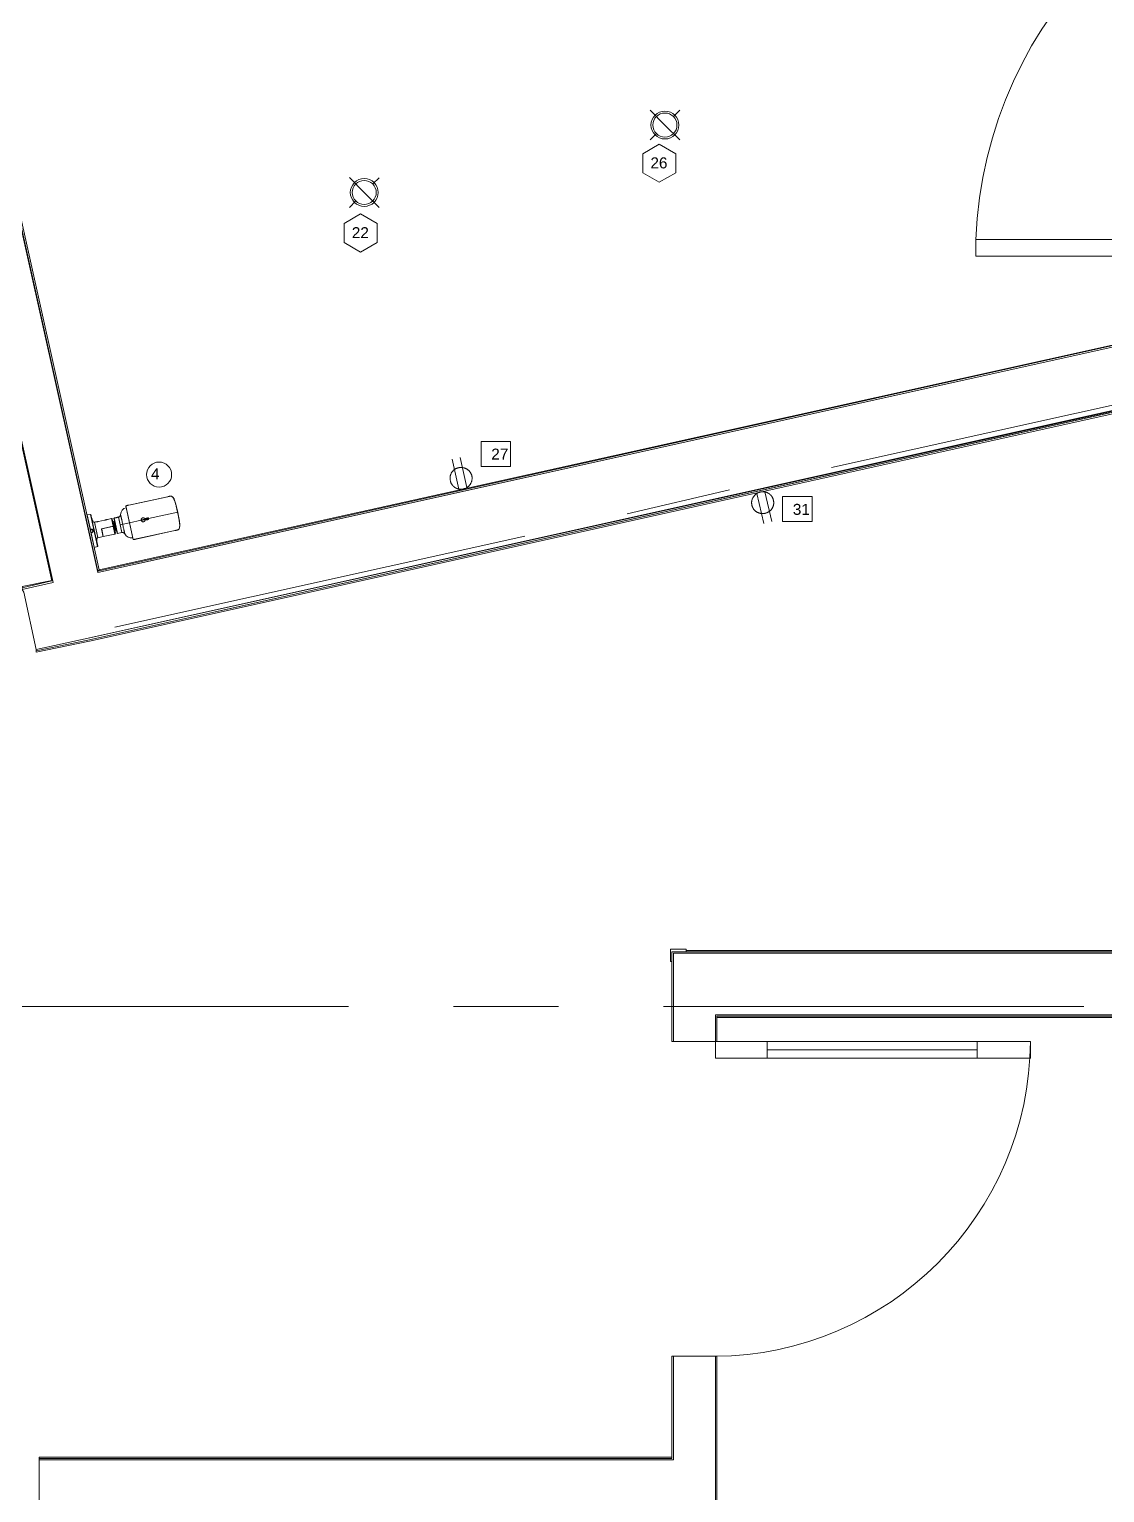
# Model space of a CAD drawing. Header units: inches. Extents: x 0.9 to 36.3, y 0.7 to 23.3.
# Drawn here: x 17.806 to 19.086, y 8.654 to 10.397 of the extents above; entities that cross this region are included whole.
import ezdxf

# ---------------------------------------------------------------- set-up
doc = ezdxf.new("R2010")
doc.units = ezdxf.units.IN
for name, color, linetype, lineweight in [('CCTV', 253, 'Continuous', 0), ('Numbering CCTV', 253, 'Continuous', 0), ('Numbering receptecles', 170, 'Continuous', 0), ('Receptacles', 170, 'Continuous', 0)]:
    doc.layers.add(name, color=color, linetype=linetype, lineweight=lineweight)
for name, color, linetype, lineweight, true_color in [('Doors', 7, 'Continuous', 5, 0xf2db9c), ('Lights', 7, 'Continuous', 5, 0xff0a0a), ('Numbering Lights', 1, 'Continuous', 0, 0xff0000), ('PDF_Geometry', 7, 'Continuous', 9, 0x777777)]:
    doc.layers.add(name, color=color, linetype=linetype, lineweight=lineweight, true_color=true_color)
doc.styles.get("Standard").update_dxf_attribs({"font": 'arial.ttf'})

msp = doc.modelspace()

# ---------------------------------------------------------------- linework, layer by layer
at = {"layer": 'CCTV', "linetype": 'ByBlock'}
for p, q in [((17.921, 9.8289), (17.9744, 9.8405)), ((17.9244, 9.8299), (17.9245, 9.8299)), ((17.9706, 9.8399), (17.9245, 9.8299)), ((17.9245, 9.8299), (17.9245, 9.8299)), ((17.9245, 9.8299), (17.9245, 9.8299)), ((17.9706, 9.8399), (17.9706, 9.8399)), ((17.9706, 9.8399), (17.9706, 9.8399)), ((17.9721, 9.8402), (17.9721, 9.8403)), ((17.974, 9.8405), (17.974, 9.8405)), ((17.974, 9.8405), (17.9744, 9.8405)), ((17.974, 9.8405), (17.9744, 9.8405)), ((17.9744, 9.8405), (17.9744, 9.8405)), ((17.8831, 9.7797), (17.8748, 9.818)), ((17.8789, 9.8189), (17.8749, 9.8182)), ((17.8749, 9.8182), (17.8787, 9.8009)), ((17.8872, 9.7806), (17.8789, 9.8189)), ((17.8793, 9.8186), (17.8813, 9.8093)), ((17.8805, 9.8132), (17.8804, 9.8134)), ((17.8806, 9.8128), (17.8805, 9.8132)), ((17.8807, 9.8122), (17.8806, 9.8128)), ((17.8808, 9.8117), (17.8807, 9.8122)), ((17.8808, 9.8114), (17.8808, 9.8117)), ((17.8955, 9.8121), (17.8883, 9.8105)), ((17.8955, 9.8121), (17.8955, 9.8121)), ((17.8955, 9.8121), (17.8955, 9.8121)), ((17.896, 9.8121), (17.896, 9.8121)), ((17.8966, 9.8122), (17.8966, 9.8122)), ((17.8978, 9.8125), (17.8972, 9.8123)), ((17.8972, 9.8123), (17.8972, 9.8123)), ((17.8984, 9.8126), (17.8978, 9.8125)), ((17.8988, 9.8128), (17.8984, 9.8126)), ((17.8984, 9.8126), (17.8984, 9.8126)), ((17.8989, 9.8128), (17.8988, 9.8128)), ((17.9038, 9.8139), (17.8989, 9.8129)), ((17.8989, 9.8129), (17.8989, 9.8129)), ((17.8989, 9.8129), (17.8989, 9.8128)), ((17.8989, 9.8128), (17.8989, 9.8128)), ((17.8989, 9.8128), (17.8989, 9.8128)), ((17.9058, 9.8047), (17.9038, 9.8139)), ((17.9066, 9.805), (17.9047, 9.8133)), ((17.9067, 9.8142), (17.9105, 9.7965)), ((17.907, 9.8146), (17.9081, 9.8148)), ((17.907, 9.8146), (17.911, 9.7962)), ((17.9082, 9.8149), (17.9081, 9.8148)), ((17.9081, 9.8148), (17.9081, 9.8148)), ((17.9081, 9.8148), (17.9081, 9.8148)), ((17.9081, 9.8148), (17.9081, 9.8148)), ((17.9081, 9.8148), (17.9081, 9.8148)), ((17.9092, 9.8149), (17.9092, 9.8149)), ((17.9104, 9.8152), (17.9098, 9.8151)), ((17.9098, 9.8151), (17.9098, 9.8151)), ((17.9109, 9.8154), (17.9103, 9.8152)), ((17.9113, 9.8155), (17.9109, 9.8154)), ((17.9109, 9.8154), (17.9109, 9.8154)), ((17.9114, 9.8156), (17.9113, 9.8155)), ((17.9113, 9.8155), (17.9113, 9.8155)), ((17.9114, 9.8156), (17.912, 9.8157)), ((17.9114, 9.8156), (17.9114, 9.8156)), ((17.9114, 9.8156), (17.9114, 9.8156)), ((17.9114, 9.8156), (17.9114, 9.8156)), ((17.9114, 9.8156), (17.9114, 9.8156)), ((17.916, 9.7973), (17.912, 9.8157)), ((17.9121, 9.8156), (17.9161, 9.7974)), ((17.9161, 9.7974), (17.9121, 9.8156)), ((17.9162, 9.7973), (17.9122, 9.8158)), ((17.9209, 9.8287), (17.9295, 9.7891)), ((17.921, 9.829), (17.9297, 9.789)), ((17.939, 9.8119), (17.9252, 9.8089)), ((17.9392, 9.8124), (17.9434, 9.8133)), ((17.9393, 9.8116), (17.9392, 9.8124)), ((17.9436, 9.8125), (17.9393, 9.8116)), ((17.9467, 9.8148), (17.9433, 9.814)), ((17.9474, 9.8147), (17.9434, 9.8138)), ((17.9434, 9.8133), (17.9436, 9.8125)), ((17.9478, 9.8144), (17.9436, 9.8135)), ((17.9436, 9.8134), (17.9478, 9.8143)), ((17.948, 9.8139), (17.9437, 9.813)), ((17.9438, 9.8125), (17.948, 9.8134)), ((17.948, 9.8134), (17.9438, 9.8125)), ((17.9438, 9.8121), (17.9477, 9.8129)), ((17.9438, 9.8118), (17.9472, 9.8125)), ((17.9826, 9.8214), (17.948, 9.8139)), ((17.8785, 9.8009), (17.8796, 9.8011)), ((17.8797, 9.8008), (17.8786, 9.8005)), ((17.8797, 9.8006), (17.8786, 9.8003)), ((17.8793, 9.7974), (17.8804, 9.7976)), ((17.8793, 9.7972), (17.8804, 9.7974)), ((17.8794, 9.7968), (17.8805, 9.7971)), ((17.8796, 9.7969), (17.8833, 9.7796)), ((17.8808, 9.8114), (17.8809, 9.8111)), ((17.8814, 9.7985), (17.8811, 9.8002)), ((17.8874, 9.7811), (17.8813, 9.8093)), ((17.8835, 9.8095), (17.8875, 9.7911)), ((17.8838, 9.8087), (17.8836, 9.8094)), ((17.8876, 9.7912), (17.8836, 9.8094)), ((17.8876, 9.7912), (17.8836, 9.8094)), ((17.8848, 9.8098), (17.8837, 9.8095)), ((17.8837, 9.8095), (17.8877, 9.7911)), ((17.8848, 9.8098), (17.8848, 9.8098)), ((17.8848, 9.8098), (17.8848, 9.8098)), ((17.8854, 9.8098), (17.8854, 9.8098)), ((17.8859, 9.8099), (17.8859, 9.8099)), ((17.8872, 9.8101), (17.8866, 9.81)), ((17.8866, 9.81), (17.8866, 9.81)), ((17.8877, 9.8103), (17.8872, 9.8101)), ((17.8881, 9.8105), (17.8877, 9.8103)), ((17.8877, 9.8103), (17.8877, 9.8103)), ((17.8882, 9.8105), (17.8881, 9.8105)), ((17.8883, 9.8105), (17.8882, 9.8105)), ((17.8882, 9.8105), (17.8883, 9.8105)), ((17.8882, 9.8105), (17.8882, 9.8105)), ((17.8882, 9.8105), (17.8882, 9.8105)), ((17.8917, 9.8018), (17.9058, 9.8048)), ((17.8937, 9.7924), (17.8917, 9.8018)), ((17.8918, 9.8017), (17.9065, 9.8048)), ((17.8938, 9.7926), (17.8918, 9.8017)), ((17.8919, 9.8017), (17.8936, 9.7936)), ((17.892, 9.8013), (17.8939, 9.7926)), ((17.8921, 9.8013), (17.894, 9.7925)), ((17.8923, 9.8018), (17.9065, 9.8048)), ((17.9049, 9.8044), (17.8923, 9.8017)), ((17.8923, 9.8018), (17.8923, 9.8017)), ((17.9078, 9.7955), (17.894, 9.7925)), ((17.9059, 9.8046), (17.9049, 9.8044)), ((17.9055, 9.81), (17.9064, 9.8102)), ((17.9078, 9.7955), (17.9058, 9.8047)), ((17.9086, 9.7999), (17.9064, 9.8102)), ((17.9084, 9.7964), (17.9066, 9.8048)), ((17.9077, 9.7997), (17.9086, 9.7999)), ((17.9086, 9.7999), (17.9086, 9.7999)), ((17.911, 9.7962), (17.916, 9.7973)), ((17.9142, 9.8065), (17.9252, 9.8089)), ((17.9831, 9.8006), (17.9297, 9.789)), ((17.9333, 9.7895), (17.9793, 9.7996)), ((17.9793, 9.7996), (17.9793, 9.7996)), ((17.9793, 9.7996), (17.9793, 9.7996)), ((17.9809, 9.7999), (17.9808, 9.7999)), ((17.9827, 9.8005), (17.9831, 9.8006)), ((17.9831, 9.8006), (17.9827, 9.8004)), ((17.9827, 9.8004), (17.9827, 9.8005)), ((17.9831, 9.8006), (17.9831, 9.8006)), ((17.8872, 9.7806), (17.8833, 9.7796)), ((17.8856, 9.7896), (17.8856, 9.7896)), ((17.8858, 9.7887), (17.8858, 9.7887)), ((17.886, 9.7877), (17.886, 9.7877)), ((17.8862, 9.7869), (17.8861, 9.7874)), ((17.8863, 9.7865), (17.8862, 9.7869)), ((17.8862, 9.7868), (17.8862, 9.7868)), ((17.8863, 9.7863), (17.8863, 9.7865)), ((17.8863, 9.7861), (17.8863, 9.7863)), ((17.8863, 9.7862), (17.8863, 9.7862)), ((17.8874, 9.7919), (17.8876, 9.7912)), ((17.8937, 9.7924), (17.8877, 9.7911)), ((17.8937, 9.7937), (17.8936, 9.7936)), ((17.9333, 9.7895), (17.9332, 9.7895)), ((17.9333, 9.7895), (17.9333, 9.7895)), ((17.9333, 9.7895), (17.9333, 9.7895))]:
    msp.add_line(p, q, dxfattribs=at)
for points in [[(17.9826, 9.8214), (17.9816, 9.8261), (17.98, 9.8322), (17.9787, 9.8359), (17.9782, 9.8372), (17.977, 9.8391), (17.9755, 9.8403), (17.9744, 9.8405)], [(17.8804, 9.8134), (17.8804, 9.8136), (17.8804, 9.8136), (17.8804, 9.8136), (17.8804, 9.8136)], [(17.8972, 9.8123), (17.8966, 9.8122), (17.896, 9.8121), (17.8956, 9.8121), (17.8955, 9.8121)], [(17.9098, 9.8151), (17.9092, 9.8149), (17.9086, 9.8149), (17.9082, 9.8149)], [(17.9831, 9.8006), (17.984, 9.8012), (17.9848, 9.8029), (17.9851, 9.8052), (17.9851, 9.8067), (17.9847, 9.8106), (17.9836, 9.8167), (17.9826, 9.8214)], [(17.8814, 9.8093), (17.8814, 9.8093), (17.8813, 9.8093), (17.8813, 9.8094), (17.8813, 9.8095), (17.8813, 9.8096), (17.8813, 9.8097), (17.8812, 9.8098), (17.8812, 9.81), (17.8811, 9.8102), (17.8811, 9.8105), (17.881, 9.8108), (17.8809, 9.8111)], [(17.8866, 9.81), (17.8859, 9.8099), (17.8854, 9.8098), (17.885, 9.8098), (17.8848, 9.8098)], [(17.8861, 9.7874), (17.886, 9.7879), (17.8859, 9.7881), (17.8859, 9.7884), (17.8858, 9.7887), (17.8857, 9.789), (17.8857, 9.7893), (17.8856, 9.7896), (17.8856, 9.7898), (17.8855, 9.7899), (17.8855, 9.7901), (17.8855, 9.7902), (17.8855, 9.7903), (17.8855, 9.7903), (17.8855, 9.7904)]]:
    msp.add_lwpolyline(points, dxfattribs=at)
msp.add_circle((17.9414, 9.8124), 0.00222, dxfattribs=at)
for centre, radius, start, end in [((17.9266, 9.8124), 0.0175, 105.8123, 106.0479), ((17.9383, 9.7665), 0.0649, 102.3138, 103.1687), ((17.9842, 9.7773), 0.0641, 100.9146, 102.2836), ((17.974, 9.8392), 0.00132, 90.395, 91.3946), ((17.9744, 9.8378), 0.00273, 89.5896, 90.3513), ((17.9744, 9.8379), 0.00264, 85.1475, 89.6069), ((17.875, 9.818), 0.000189, 99.2759, 192.2759), ((17.8789, 9.8185), 0.000377, 12.5371, 99.2669), ((17.8802, 9.8136), 0.000187, 9.4403, 12.6369), ((17.904, 9.8132), 0.000754, 12.271, 102.2762), ((17.907, 9.8142), 0.000377, 102.2759, 192.2759), ((17.9077, 9.8247), 0.0099, 271.8298, 272.5722), ((17.9078, 9.8243), 0.00947, 272.5163, 278.4681), ((17.9078, 9.824), 0.00915, 278.5592, 282.2695), ((17.9074, 9.8252), 0.0104, 292.0124, 292.7054), ((17.912, 9.8156), 0.000113, 12.2759, 102.2759), ((17.9123, 9.8156), 0.000113, 104.4388, 192.2643), ((17.9231, 9.8184), 0.00856, 102.2759, 178.0597), ((17.9211, 9.8287), 0.000188, 102.2367, 192.2367), ((17.9211, 9.8288), 0.000188, 142.4073, 192.2711), ((17.9391, 9.8126), 0.000151, 106.5691, 245.9828), ((17.9391, 9.8123), 0.000151, 114.5691, 253.9828), ((17.9391, 9.8129), 0.000151, 98.5691, 237.9828), ((17.9414, 9.8124), 0.00236, 179.7173, 180.8345), ((17.9391, 9.812), 0.000151, 122.5691, 261.9828), ((17.9392, 9.8132), 0.000151, 90.5691, 229.9828), ((17.9414, 9.8124), 0.00236, 163.7173, 164.8345), ((17.9414, 9.8124), 0.00236, 171.7173, 172.8345), ((17.9414, 9.8124), 0.00236, 187.7173, 188.8345), ((17.9392, 9.8117), 0.000151, 130.5691, 269.9828), ((17.9414, 9.8124), 0.00236, 195.7173, 196.8345), ((17.9394, 9.8135), 0.000151, 82.5691, 221.9828), ((17.9414, 9.8124), 0.00236, 155.7173, 156.8345), ((17.9395, 9.8138), 0.000151, 74.5691, 213.9828), ((17.9414, 9.8124), 0.00236, 147.7173, 148.8345), ((17.9397, 9.814), 0.000151, 66.5691, 205.9828), ((17.9414, 9.8124), 0.00236, 139.7173, 140.8345), ((17.94, 9.8143), 0.000151, 58.5691, 197.9828), ((17.9414, 9.8124), 0.00236, 131.7173, 132.8345), ((17.9414, 9.8124), 0.00236, 123.7173, 124.8345), ((17.9402, 9.8144), 0.000151, 50.5691, 189.9828), ((17.9414, 9.8124), 0.00236, 115.7173, 116.8345), ((17.9405, 9.8146), 0.000151, 42.5691, 181.9828), ((17.9414, 9.8124), 0.00236, 107.7173, 108.8345), ((17.9408, 9.8147), 0.000151, 34.5691, 173.9828), ((17.9411, 9.8147), 0.000151, 26.5691, 165.9828), ((17.9414, 9.8124), 0.00236, 99.7173, 100.8345), ((17.9415, 9.8147), 0.000151, 18.5691, 157.9828), ((17.9414, 9.8124), 0.00236, 91.7173, 92.8345), ((17.9414, 9.8124), 0.00236, 83.7173, 84.8345), ((17.9418, 9.8147), 0.000151, 10.5691, 149.9828), ((17.9414, 9.8124), 0.00236, 75.7173, 76.8345), ((17.9421, 9.8146), 0.000151, 2.5691, 141.9828), ((17.9414, 9.8124), 0.00236, 67.7173, 68.8345), ((17.9424, 9.8145), 0.000151, 354.5691, 133.9828), ((17.9414, 9.8124), 0.00236, 59.7173, 60.8345), ((17.9427, 9.8144), 0.000151, 346.5691, 125.9828), ((17.9414, 9.8124), 0.00236, 51.7173, 52.8345), ((17.9429, 9.8142), 0.000151, 338.5691, 117.9828), ((17.9414, 9.8124), 0.00236, 43.7173, 44.8345), ((17.9431, 9.8139), 0.000151, 330.5691, 109.9828), ((17.9414, 9.8124), 0.00236, 35.7173, 36.8345), ((17.9433, 9.8137), 0.000151, 322.5691, 101.9828), ((17.9414, 9.8124), 0.00236, 27.7173, 28.8345), ((17.9435, 9.8134), 0.000151, 314.5691, 93.9828), ((17.9435, 9.8115), 0.000151, 266.5691, 45.9828), ((17.9414, 9.8124), 0.00236, 19.7173, 20.8345), ((17.9436, 9.8131), 0.000151, 306.5691, 85.9828), ((17.9436, 9.8118), 0.000151, 274.5691, 53.9828), ((17.9414, 9.8124), 0.00236, 339.7173, 340.8345), ((17.9414, 9.8124), 0.00236, 11.7173, 12.8345), ((17.9437, 9.8128), 0.000151, 298.5691, 77.9828), ((17.9414, 9.8124), 0.00236, 3.7173, 4.8345), ((17.9437, 9.8125), 0.000151, 290.5691, 69.9828), ((17.9414, 9.8124), 0.00236, 355.7173, 356.8345), ((17.9437, 9.8121), 0.000151, 282.5691, 61.9828), ((17.9414, 9.8124), 0.00236, 347.7173, 348.8345), ((17.9469, 9.8137), 0.00113, 282.2759, 102.2759), ((17.88, 9.7991), 0.00207, 282.2759, 102.2759), ((17.88, 9.7991), 0.00188, 100.7798, 102.2645), ((17.88, 9.7991), 0.0017, 282.2759, 102.2759), ((17.88, 9.7991), 0.00188, 282.2838, 283.7664), ((17.8812, 9.8092), 0.000189, 13.735, 55.244), ((17.8835, 9.8094), 0.000113, 15.6101, 98.8604), ((17.8837, 9.8094), 0.000113, 102.2759, 192.2759), ((17.8848, 9.8082), 0.00153, 90.6681, 90.8904), ((17.8924, 9.8014), 0.000377, 102.2758, 192.2759), ((17.9061, 9.8113), 0.00113, 282.2759, 12.2744), ((17.9064, 9.805), 0.000113, 282.2762, 12.276), ((17.9065, 9.8047), 0.000113, 12.2759, 102.2763), ((17.9077, 9.7962), 0.000754, 282.2759, 12.2716), ((17.9089, 9.7988), 0.00113, 12.2776, 102.276), ((17.9109, 9.7966), 0.000377, 192.2759, 282.2759), ((17.916, 9.7974), 0.000113, 282.2759, 12.2759), ((17.9162, 9.7974), 0.000113, 192.2898, 280.1053), ((17.9272, 9.7995), 0.00856, 206.4922, 282.2759), ((17.9394, 9.8114), 0.000151, 138.5691, 277.9828), ((17.9414, 9.8124), 0.00236, 203.7173, 204.8345), ((17.9395, 9.8111), 0.000151, 146.5691, 285.9828), ((17.9414, 9.8124), 0.00236, 211.7173, 212.8345), ((17.9397, 9.8108), 0.000151, 154.5691, 293.9828), ((17.9414, 9.8124), 0.00236, 219.7173, 220.8345), ((17.94, 9.8106), 0.000151, 162.5691, 301.9828), ((17.9414, 9.8124), 0.00236, 227.7173, 228.8345), ((17.9403, 9.8105), 0.000151, 170.5691, 309.9828), ((17.9414, 9.8124), 0.00236, 235.7173, 236.8345), ((17.9414, 9.8124), 0.00236, 243.7173, 244.8345), ((17.9405, 9.8103), 0.000151, 178.5691, 317.9828), ((17.9408, 9.8102), 0.000151, 186.5691, 325.9828), ((17.9414, 9.8124), 0.00236, 251.7173, 252.8345), ((17.9412, 9.8102), 0.000151, 194.5691, 333.9828), ((17.9414, 9.8124), 0.00236, 259.7173, 260.8345), ((17.9415, 9.8102), 0.000151, 202.5691, 341.9828), ((17.9414, 9.8124), 0.00236, 267.7173, 268.8345), ((17.9414, 9.8124), 0.00236, 275.7173, 276.8345), ((17.9418, 9.8102), 0.000151, 210.5691, 349.9828), ((17.9421, 9.8103), 0.000151, 218.5691, 357.9828), ((17.9414, 9.8124), 0.00236, 283.7173, 284.8345), ((17.9424, 9.8104), 0.000151, 226.5691, 5.9828), ((17.9414, 9.8124), 0.00236, 291.7173, 292.8345), ((17.9427, 9.8105), 0.000151, 234.5691, 13.9828), ((17.9414, 9.8124), 0.00236, 299.7173, 300.8345), ((17.9414, 9.8124), 0.00236, 307.7173, 308.8345), ((17.9429, 9.8107), 0.000151, 242.5691, 21.9828), ((17.9432, 9.811), 0.000151, 250.5691, 29.9828), ((17.9414, 9.8124), 0.00236, 315.7173, 316.8345), ((17.9433, 9.8112), 0.000151, 258.5691, 37.9828), ((17.9414, 9.8124), 0.00236, 323.7173, 324.8345), ((17.9414, 9.8124), 0.00236, 331.7173, 332.8345), ((17.9664, 9.8592), 0.061, 282.2321, 283.6722), ((17.9822, 9.8017), 0.00132, 293.1688, 294.1573), ((17.982, 9.8031), 0.00269, 294.9689, 296.6715), ((17.982, 9.8031), 0.00275, 294.194, 294.972), ((17.8833, 9.7798), 0.000189, 192.2759, 285.2759), ((17.8853, 9.7904), 0.000189, 329.3079, 10.8169), ((17.8903, 9.791), 0.00486, 188.4509, 188.7109), ((18.0634, 9.8259), 0.1815, 191.8333, 192.1496), ((18.2777, 9.8719), 0.4007, 192.127, 192.253), ((18.1143, 9.8363), 0.2334, 192.2416, 192.3881), ((17.8862, 9.786), 0.000187, 11.915, 15.1089), ((17.8871, 9.781), 0.000377, 285.2849, 12.0148), ((17.8875, 9.7912), 0.000113, 285.6915, 8.9415), ((17.8877, 9.7912), 0.000113, 192.2759, 282.2759), ((17.8938, 9.7935), 0.000189, 147.276, 192.2759), ((17.8937, 9.7925), 0.000113, 282.2285, 12.2928), ((17.894, 9.7926), 0.000113, 192.2933, 282.2281), ((17.9297, 9.7892), 0.000188, 192.3152, 282.3152), ((17.9297, 9.7891), 0.000188, 192.2807, 240.3235), ((17.9298, 9.7894), 0.000445, 262.232, 263.5536), ((17.9192, 9.8543), 0.0663, 281.4099, 282.2264)]:
    msp.add_arc(centre, radius, start, end, dxfattribs=at)
for points, knots in [([(17.921, 9.829), (17.921, 9.829), (17.921, 9.829), (17.9211, 9.829), (17.9211, 9.829), (17.9212, 9.8291), (17.9215, 9.8292), (17.9216, 9.8292), (17.9217, 9.8292)], [0, 0, 0, 0, 0.025196, 0.076231, 0.157082, 0.2682, 0.578703, 1, 1, 1, 1]), ([(17.9211, 9.829), (17.9212, 9.8291), (17.9214, 9.8291), (17.9218, 9.8293), (17.9225, 9.8294), (17.9234, 9.8297), (17.9241, 9.8298), (17.9245, 9.8299)], [0, 0, 0, 0, 0.064688, 0.150909, 0.38261, 0.675091, 1, 1, 1, 1]), ([(17.9218, 9.8293), (17.9221, 9.8293), (17.9226, 9.8295), (17.9232, 9.8296), (17.9235, 9.8297)], [0, 0, 0, 0, 0.45263, 1, 1, 1, 1]), ([(17.9706, 9.8399), (17.9709, 9.84), (17.9716, 9.8402), (17.9726, 9.8404), (17.9733, 9.8405), (17.9738, 9.8405), (17.9739, 9.8405), (17.974, 9.8405)], [0, 0, 0, 0, 0.329676, 0.624769, 0.854843, 0.938729, 1, 1, 1, 1]), ([(17.9721, 9.8403), (17.9722, 9.8403), (17.9726, 9.8403), (17.973, 9.8404), (17.9733, 9.8405)], [0, 0, 0, 0, 0.279998, 1, 1, 1, 1]), ([(17.9733, 9.8405), (17.9733, 9.8405), (17.9735, 9.8405), (17.9736, 9.8405), (17.9737, 9.8405)], [0, 0, 0, 0, 0.280719, 1, 1, 1, 1]), ([(17.9737, 9.8405), (17.9737, 9.8405), (17.9738, 9.8405), (17.9739, 9.8405), (17.974, 9.8405)], [0, 0, 0, 0, 0.305351, 1, 1, 1, 1]), ([(17.9824, 9.8214), (17.9822, 9.8226), (17.9816, 9.8249), (17.981, 9.8278), (17.9804, 9.8301), (17.9799, 9.8318), (17.9794, 9.8335), (17.9789, 9.835), (17.9783, 9.8364), (17.9779, 9.8374), (17.9775, 9.8382), (17.9771, 9.8388), (17.9767, 9.8393), (17.9764, 9.8397), (17.976, 9.84), (17.9756, 9.8403), (17.9751, 9.8405), (17.9748, 9.8405), (17.9746, 9.8405)], [0, 0, 0, 0, 0.16895, 0.337337, 0.42085, 0.503288, 0.583665, 0.660468, 0.731538, 0.794467, 0.822316, 0.847639, 0.890831, 0.909132, 0.925542, 0.953902, 0.978104, 1, 1, 1, 1]), ([(17.8835, 9.8095), (17.8834, 9.8095), (17.8832, 9.8095), (17.8829, 9.8095), (17.8826, 9.8096), (17.8823, 9.8098), (17.882, 9.8101), (17.8816, 9.8106), (17.8814, 9.8111), (17.881, 9.8119), (17.8807, 9.813), (17.8803, 9.8143), (17.8799, 9.8157), (17.8796, 9.8171), (17.8794, 9.8181), (17.8793, 9.8186)], [0, 0, 0, 0, 0.031047, 0.058469, 0.083921, 0.108718, 0.159185, 0.212975, 0.27011, 0.330095, 0.456287, 0.587981, 0.723285, 0.860877, 1, 1, 1, 1]), ([(17.8804, 9.8136), (17.8804, 9.8136), (17.8804, 9.8136), (17.8804, 9.8136), (17.8804, 9.8136), (17.8804, 9.8136), (17.8804, 9.8136), (17.8804, 9.8135), (17.8804, 9.8135), (17.8804, 9.8134), (17.8804, 9.8133), (17.8805, 9.8131), (17.8805, 9.8129), (17.8806, 9.8126), (17.8807, 9.8123), (17.8808, 9.8118), (17.8808, 9.8116), (17.8808, 9.8114)], [0, 0, 0, 0, 0.001083, 0.004677, 0.010748, 0.019252, 0.030141, 0.043367, 0.076642, 0.118695, 0.16913, 0.227539, 0.293447, 0.445094, 0.617931, 0.805158, 1, 1, 1, 1]), ([(17.8809, 9.8114), (17.8808, 9.8119), (17.8806, 9.8125), (17.8805, 9.8133), (17.8804, 9.8135), (17.8804, 9.8136)], [0, 0, 0, 0, 0.648972, 0.876968, 1, 1, 1, 1]), ([(17.8804, 9.8136), (17.8804, 9.8136), (17.8804, 9.8136), (17.8804, 9.8136), (17.8804, 9.8136)], [0, 0, 0, 0, 0.510054, 1, 1, 1, 1]), ([(17.8972, 9.8123), (17.897, 9.8123), (17.8966, 9.8122), (17.8961, 9.8121), (17.8957, 9.8121), (17.8955, 9.8121), (17.8955, 9.8121)], [0, 0, 0, 0, 0.362731, 0.675684, 0.898012, 1, 1, 1, 1]), ([(17.8955, 9.8121), (17.8955, 9.8121), (17.8955, 9.8121), (17.8955, 9.8121), (17.8955, 9.8121)], [0, 0, 0, 0, 0.3695, 1, 1, 1, 1]), ([(17.8972, 9.8123), (17.8973, 9.8123), (17.8976, 9.8124), (17.8978, 9.8125), (17.8981, 9.8125), (17.8984, 9.8126), (17.8987, 9.8128), (17.8989, 9.8128), (17.8989, 9.8129)], [0, 0, 0, 0, 0.180756, 0.355289, 0.518546, 0.66425, 0.888408, 1, 1, 1, 1]), ([(17.8989, 9.8129), (17.8989, 9.8129), (17.8989, 9.8129), (17.8989, 9.8129), (17.8989, 9.8129)], [0, 0, 0, 0, 0.399911, 1, 1, 1, 1]), ([(17.9113, 9.8155), (17.9112, 9.8155), (17.9107, 9.8153), (17.9102, 9.8151), (17.9098, 9.8151)], [0, 0, 0, 0, 0.16346, 1, 1, 1, 1]), ([(17.9122, 9.8158), (17.9126, 9.8158), (17.9132, 9.8161), (17.9139, 9.8168), (17.9144, 9.8177), (17.9146, 9.8183), (17.9146, 9.8187)], [0, 0, 0, 0, 0.25011, 0.499979, 0.749911, 1, 1, 1, 1]), ([(17.9146, 9.8187), (17.9146, 9.8187), (17.9146, 9.8187), (17.9146, 9.8186), (17.9146, 9.8186), (17.9146, 9.8186), (17.9146, 9.8186), (17.9146, 9.8185), (17.9146, 9.8184), (17.9146, 9.8183), (17.9147, 9.8182), (17.9147, 9.818), (17.9148, 9.8178), (17.9148, 9.8176), (17.9149, 9.8173), (17.915, 9.8168), (17.9151, 9.8162), (17.9153, 9.8154), (17.9155, 9.8146), (17.9157, 9.8137), (17.9159, 9.8128), (17.9162, 9.8114), (17.9166, 9.8095), (17.9169, 9.808), (17.9171, 9.8072)], [0, 0, 0, 0, 0.000301, 0.001197, 0.002683, 0.004751, 0.007393, 0.010602, 0.018692, 0.028967, 0.041382, 0.055898, 0.072473, 0.091076, 0.111707, 0.159142, 0.214994, 0.279001, 0.350326, 0.42805, 0.511613, 0.600683, 0.793467, 1, 1, 1, 1]), ([(17.9209, 9.8289), (17.9209, 9.8289), (17.921, 9.829), (17.921, 9.829), (17.921, 9.829)], [0, 0, 0, 0, 0.310706, 1, 1, 1, 1]), ([(17.9209, 9.8287), (17.9209, 9.8288), (17.9209, 9.8288), (17.9209, 9.8289), (17.9209, 9.8289)], [0, 0, 0, 0, 0.567595, 1, 1, 1, 1]), ([(17.921, 9.829), (17.921, 9.829), (17.9211, 9.829), (17.9211, 9.829), (17.9211, 9.829)], [0, 0, 0, 0, 0.229035, 1, 1, 1, 1]), ([(17.9832, 9.8007), (17.9833, 9.8007), (17.9836, 9.8009), (17.9842, 9.8014), (17.9846, 9.8023), (17.9848, 9.8034), (17.9849, 9.8045), (17.985, 9.8058), (17.9849, 9.8073), (17.9847, 9.8086), (17.9846, 9.8098), (17.9844, 9.8109), (17.9842, 9.8124), (17.9839, 9.8142), (17.9835, 9.816), (17.9831, 9.8184), (17.9827, 9.8202), (17.9824, 9.8214)], [0, 0, 0, 0, 0.021763, 0.045513, 0.106268, 0.148141, 0.200098, 0.262267, 0.333115, 0.410206, 0.45033, 0.491185, 0.574399, 0.658801, 0.743802, 0.829099, 1, 1, 1, 1]), ([(17.8796, 9.8009), (17.8796, 9.8009), (17.8796, 9.801), (17.8796, 9.801), (17.8796, 9.8011), (17.8796, 9.8011), (17.8796, 9.8011), (17.8796, 9.8011), (17.8796, 9.8011), (17.8796, 9.8011)], [0, 0, 0, 0, 0.35643, 0.535493, 0.69769, 0.830118, 0.925702, 0.980783, 1, 1, 1, 1]), ([(17.8797, 9.8008), (17.8797, 9.8008), (17.8797, 9.8008), (17.8797, 9.8008), (17.8797, 9.8008), (17.8797, 9.8008), (17.8797, 9.8008), (17.8797, 9.8009), (17.8796, 9.8009), (17.8796, 9.8009)], [0, 0, 0, 0, 0.019071, 0.071637, 0.161856, 0.287608, 0.444159, 0.622044, 1, 1, 1, 1]), ([(17.8797, 9.8009), (17.88, 9.801), (17.8805, 9.801), (17.881, 9.8007), (17.8813, 9.8005)], [0, 0, 0, 0, 0.500625, 1, 1, 1, 1]), ([(17.8797, 9.8006), (17.8797, 9.8006), (17.8797, 9.8006), (17.8797, 9.8007), (17.8797, 9.8007), (17.8797, 9.8007), (17.8797, 9.8007), (17.8797, 9.8008), (17.8797, 9.8008), (17.8797, 9.8008)], [0, 0, 0, 0, 0.408529, 0.574776, 0.709499, 0.821333, 0.913324, 0.975308, 1, 1, 1, 1]), ([(17.8797, 9.8006), (17.88, 9.8006), (17.8805, 9.8006), (17.8809, 9.8004), (17.8811, 9.8002)], [0, 0, 0, 0, 0.499226, 1, 1, 1, 1]), ([(17.8814, 9.7985), (17.8814, 9.7984), (17.8813, 9.7982), (17.881, 9.7979), (17.8807, 9.7977), (17.8805, 9.7976), (17.8804, 9.7976)], [0, 0, 0, 0, 0.250077, 0.50015, 0.750157, 1, 1, 1, 1]), ([(17.8804, 9.7974), (17.8804, 9.7974), (17.8804, 9.7974), (17.8804, 9.7975), (17.8804, 9.7975), (17.8804, 9.7975), (17.8804, 9.7975), (17.8804, 9.7976), (17.8804, 9.7976), (17.8804, 9.7976)], [0, 0, 0, 0, 0.019377, 0.072954, 0.164671, 0.291884, 0.449279, 0.626904, 1, 1, 1, 1]), ([(17.8804, 9.7973), (17.8804, 9.7973), (17.8804, 9.7973), (17.8804, 9.7974), (17.8804, 9.7974), (17.8804, 9.7974), (17.8804, 9.7974), (17.8804, 9.7974), (17.8804, 9.7974), (17.8804, 9.7974)], [0, 0, 0, 0, 0.377956, 0.555841, 0.712392, 0.838144, 0.928363, 0.980929, 1, 1, 1, 1]), ([(17.8805, 9.7971), (17.8805, 9.7971), (17.8805, 9.7971), (17.8805, 9.7971), (17.8805, 9.7971), (17.8805, 9.7971), (17.8805, 9.7972), (17.8804, 9.7972), (17.8804, 9.7973), (17.8804, 9.7973)], [0, 0, 0, 0, 0.019217, 0.074298, 0.169882, 0.30231, 0.464507, 0.64357, 1, 1, 1, 1]), ([(17.8817, 9.7983), (17.8816, 9.7981), (17.8813, 9.7976), (17.8808, 9.7974), (17.8805, 9.7973)], [0, 0, 0, 0, 0.499419, 1, 1, 1, 1]), ([(17.8809, 9.8114), (17.8809, 9.8113), (17.8809, 9.811), (17.881, 9.8106), (17.8811, 9.8102), (17.8812, 9.8099), (17.8812, 9.8097), (17.8813, 9.8096), (17.8813, 9.8095), (17.8813, 9.8094), (17.8813, 9.8093), (17.8814, 9.8093), (17.8814, 9.8093), (17.8814, 9.8092), (17.8814, 9.8092)], [0, 0, 0, 0, 0.195644, 0.383042, 0.555658, 0.706858, 0.772491, 0.830705, 0.880953, 0.922708, 0.955634, 0.979694, 0.994666, 1, 1, 1, 1]), ([(17.8814, 9.8093), (17.8814, 9.8093), (17.8814, 9.8094), (17.8813, 9.8097), (17.8812, 9.8101), (17.8811, 9.8107), (17.881, 9.8112), (17.8809, 9.8114)], [0, 0, 0, 0, 0.050246, 0.1273, 0.355274, 0.657213, 1, 1, 1, 1]), ([(17.8811, 9.8002), (17.8811, 9.8003), (17.8811, 9.8003), (17.8812, 9.8004), (17.8812, 9.8004)], [0, 0, 0, 0, 0.675258, 1, 1, 1, 1]), ([(17.8811, 9.8002), (17.8812, 9.8001), (17.8814, 9.7999), (17.8816, 9.7994), (17.8816, 9.7989), (17.8815, 9.7986), (17.8814, 9.7985)], [0, 0, 0, 0, 0.252181, 0.500022, 0.747876, 1, 1, 1, 1]), ([(17.8812, 9.8004), (17.8812, 9.8004), (17.8812, 9.8004), (17.8812, 9.8004), (17.8812, 9.8004)], [0, 0, 0, 0, 0.74457, 1, 1, 1, 1]), ([(17.8813, 9.8005), (17.8814, 9.8004), (17.8817, 9.8001), (17.8819, 9.7995), (17.8819, 9.7989), (17.8818, 9.7985), (17.8817, 9.7983)], [0, 0, 0, 0, 0.250162, 0.500007, 0.749854, 1, 1, 1, 1]), ([(17.8814, 9.8092), (17.8814, 9.8092), (17.8814, 9.8093), (17.8814, 9.8093), (17.8814, 9.8093), (17.8814, 9.8093)], [0, 0, 0, 0, 0.234882, 0.561752, 1, 1, 1, 1]), ([(17.8814, 9.7985), (17.8815, 9.7985), (17.8815, 9.7984), (17.8816, 9.7984), (17.8816, 9.7984)], [0, 0, 0, 0, 0.643731, 1, 1, 1, 1]), ([(17.8816, 9.7984), (17.8816, 9.7984), (17.8816, 9.7984), (17.8816, 9.7984), (17.8816, 9.7984)], [0, 0, 0, 0, 0.753197, 1, 1, 1, 1]), ([(17.8866, 9.81), (17.8863, 9.8099), (17.886, 9.8099), (17.8854, 9.8098), (17.8851, 9.8098), (17.8849, 9.8098), (17.8848, 9.8098)], [0, 0, 0, 0, 0.356849, 0.666708, 0.89065, 1, 1, 1, 1]), ([(17.8848, 9.8098), (17.8848, 9.8098), (17.8848, 9.8098), (17.8848, 9.8098), (17.8848, 9.8098)], [0, 0, 0, 0, 0.369358, 1, 1, 1, 1]), ([(17.8866, 9.81), (17.8867, 9.81), (17.8869, 9.8101), (17.8872, 9.8101), (17.8874, 9.8102), (17.8877, 9.8103), (17.888, 9.8104), (17.8882, 9.8105), (17.8882, 9.8105)], [0, 0, 0, 0, 0.181707, 0.357092, 0.520994, 0.66706, 0.89078, 1, 1, 1, 1]), ([(17.8883, 9.8105), (17.8883, 9.8105), (17.8883, 9.8105), (17.8883, 9.8105), (17.8883, 9.8105)], [0, 0, 0, 0, 0.399191, 1, 1, 1, 1]), ([(17.8917, 9.8018), (17.8917, 9.8017), (17.8917, 9.8017), (17.8918, 9.8017), (17.8918, 9.8017), (17.8918, 9.8017), (17.8918, 9.8017), (17.8918, 9.8017), (17.8918, 9.8017), (17.8918, 9.8017), (17.8918, 9.8017), (17.8918, 9.8017), (17.8918, 9.8017)], [0, 0, 0, 0, 0.333634, 0.493974, 0.64506, 0.781451, 0.84162, 0.894676, 0.938748, 0.971951, 0.992756, 1, 1, 1, 1]), ([(17.8921, 9.8013), (17.8921, 9.8013), (17.8921, 9.8013), (17.892, 9.8013), (17.892, 9.8013), (17.892, 9.8013), (17.892, 9.8013), (17.892, 9.8013), (17.892, 9.8013), (17.892, 9.8013)], [0, 0, 0, 0, 0.381694, 0.554211, 0.705338, 0.829431, 0.921948, 0.979181, 1, 1, 1, 1]), ([(17.8923, 9.8017), (17.8923, 9.8016), (17.8922, 9.8016), (17.8921, 9.8015), (17.8921, 9.8014), (17.8921, 9.8014), (17.8921, 9.8013)], [0, 0, 0, 0, 0.250016, 0.500028, 0.750035, 1, 1, 1, 1]), ([(17.9058, 9.8048), (17.9059, 9.8048), (17.906, 9.8049), (17.9061, 9.8049), (17.9062, 9.8049), (17.9063, 9.8049), (17.9064, 9.8049), (17.9064, 9.805), (17.9065, 9.805), (17.9065, 9.805), (17.9065, 9.805), (17.9065, 9.805), (17.9065, 9.805), (17.9065, 9.805), (17.9065, 9.805), (17.9066, 9.805), (17.9066, 9.805), (17.9066, 9.805)], [0, 0, 0, 0, 0.195031, 0.382715, 0.555562, 0.707111, 0.773007, 0.831468, 0.88192, 0.923867, 0.956937, 0.970029, 0.980777, 0.989163, 0.995173, 0.998789, 1, 1, 1, 1]), ([(17.9066, 9.8048), (17.9066, 9.8048), (17.9066, 9.8048), (17.9066, 9.8048), (17.9066, 9.8048), (17.9066, 9.8048), (17.9066, 9.8048), (17.9066, 9.8048), (17.9065, 9.8047), (17.9065, 9.8047), (17.9065, 9.8047), (17.9064, 9.8047), (17.9064, 9.8047), (17.9063, 9.8047), (17.9061, 9.8047), (17.906, 9.8046), (17.9059, 9.8046), (17.9059, 9.8046)], [0, 0, 0, 0, 0.001211, 0.004824, 0.010829, 0.019214, 0.029964, 0.043058, 0.076115, 0.118071, 0.168524, 0.226977, 0.292884, 0.444426, 0.617298, 0.804923, 1, 1, 1, 1]), ([(17.9162, 9.7973), (17.9166, 9.7974), (17.9172, 9.7974), (17.9182, 9.7971), (17.919, 9.7965), (17.9194, 9.796), (17.9196, 9.7957)], [0, 0, 0, 0, 0.25011, 0.499979, 0.749911, 1, 1, 1, 1]), ([(17.9171, 9.8072), (17.9172, 9.8064), (17.9176, 9.8048), (17.9181, 9.8026), (17.9184, 9.8009), (17.9187, 9.7997), (17.9189, 9.7989), (17.9191, 9.7982), (17.9192, 9.7975), (17.9193, 9.797), (17.9194, 9.7965), (17.9195, 9.7962), (17.9195, 9.796), (17.9195, 9.7959), (17.9196, 9.7958), (17.9196, 9.7957), (17.9196, 9.7957), (17.9196, 9.7957), (17.9196, 9.7957)], [0, 0, 0, 0, 0.206533, 0.399317, 0.57195, 0.649674, 0.720999, 0.785006, 0.840858, 0.888293, 0.927527, 0.958618, 0.971033, 0.981308, 0.989398, 0.995249, 0.998803, 1, 1, 1, 1]), ([(17.9827, 9.8004), (17.9827, 9.8004), (17.9825, 9.8004), (17.9821, 9.8002), (17.9814, 9.8), (17.9804, 9.7998), (17.9797, 9.7996), (17.9793, 9.7996)], [0, 0, 0, 0, 0.061242, 0.145109, 0.375171, 0.670285, 1, 1, 1, 1]), ([(17.982, 9.8002), (17.982, 9.8002), (17.9816, 9.8001), (17.9812, 9.8), (17.9809, 9.7999)], [0, 0, 0, 0, 0.217239, 1, 1, 1, 1]), ([(17.9824, 9.8003), (17.9824, 9.8003), (17.9823, 9.8003), (17.9821, 9.8003), (17.982, 9.8002)], [0, 0, 0, 0, 0.219658, 1, 1, 1, 1]), ([(17.9827, 9.8004), (17.9827, 9.8004), (17.9826, 9.8004), (17.9825, 9.8004), (17.9824, 9.8003)], [0, 0, 0, 0, 0.193013, 1, 1, 1, 1]), ([(17.8855, 9.7904), (17.8855, 9.7904), (17.8855, 9.7904), (17.8855, 9.7904), (17.8855, 9.7904)], [0, 0, 0, 0, 0.283854, 1, 1, 1, 1]), ([(17.8855, 9.7904), (17.8855, 9.7904), (17.8855, 9.7903), (17.8855, 9.7903), (17.8855, 9.7902)], [0, 0, 0, 0, 0.381849, 1, 1, 1, 1]), ([(17.8864, 9.7861), (17.8863, 9.7862), (17.8863, 9.7864), (17.8862, 9.7871), (17.886, 9.788), (17.8858, 9.7889), (17.8857, 9.7896), (17.8856, 9.79), (17.8855, 9.7903), (17.8855, 9.7903), (17.8855, 9.7904)], [0, 0, 0, 0, 0.063952, 0.177823, 0.499091, 0.669538, 0.820554, 0.935146, 0.974189, 1, 1, 1, 1]), ([(17.8855, 9.7904), (17.8855, 9.7904), (17.8855, 9.7904), (17.8855, 9.7904), (17.8855, 9.7904)], [0, 0, 0, 0, 0.747546, 1, 1, 1, 1]), ([(17.8855, 9.7902), (17.8855, 9.7902), (17.8855, 9.79), (17.8856, 9.7898), (17.8856, 9.7896)], [0, 0, 0, 0, 0.195328, 1, 1, 1, 1]), ([(17.8856, 9.7896), (17.8856, 9.7895), (17.8857, 9.7892), (17.8857, 9.7889), (17.8858, 9.7887)], [0, 0, 0, 0, 0.22824, 1, 1, 1, 1]), ([(17.8875, 9.7911), (17.8874, 9.791), (17.8872, 9.791), (17.8869, 9.7908), (17.8867, 9.7906), (17.8865, 9.7903), (17.8864, 9.7899), (17.8863, 9.7893), (17.8862, 9.7887), (17.8863, 9.7879), (17.8864, 9.7867), (17.8866, 9.7854), (17.8869, 9.7839), (17.8871, 9.7825), (17.8873, 9.7816), (17.8874, 9.7811)], [0, 0, 0, 0, 0.031043, 0.058459, 0.083906, 0.108701, 0.159168, 0.212963, 0.270104, 0.330093, 0.456292, 0.587989, 0.723294, 0.860882, 1, 1, 1, 1]), ([(17.8863, 9.7862), (17.8863, 9.7862), (17.8863, 9.7861), (17.8864, 9.786), (17.8864, 9.786), (17.8864, 9.786)], [0, 0, 0, 0, 0.712683, 0.907562, 1, 1, 1, 1]), ([(17.8864, 9.786), (17.8864, 9.786), (17.8864, 9.786), (17.8864, 9.7861), (17.8864, 9.7861)], [0, 0, 0, 0, 0.217591, 1, 1, 1, 1]), ([(17.8864, 9.786), (17.8864, 9.786), (17.8864, 9.786), (17.8864, 9.786), (17.8864, 9.786)], [0, 0, 0, 0, 0.623351, 1, 1, 1, 1]), ([(17.9296, 9.789), (17.9296, 9.789), (17.9295, 9.789), (17.9295, 9.7891), (17.9295, 9.7891)], [0, 0, 0, 0, 0.441295, 1, 1, 1, 1]), ([(17.9297, 9.7889), (17.9297, 9.7889), (17.9297, 9.7889), (17.9296, 9.789), (17.9296, 9.789)], [0, 0, 0, 0, 0.207703, 1, 1, 1, 1]), ([(17.9323, 9.7893), (17.9321, 9.7893), (17.9318, 9.7892), (17.9313, 9.7891), (17.9308, 9.7891), (17.9305, 9.789), (17.9302, 9.789), (17.93, 9.7889), (17.9298, 9.7889), (17.9298, 9.7889), (17.9297, 9.7889), (17.9297, 9.789), (17.9297, 9.789)], [0, 0, 0, 0, 0.207455, 0.399562, 0.571382, 0.718495, 0.837159, 0.924422, 0.955628, 0.978348, 0.992746, 1, 1, 1, 1]), ([(17.9298, 9.7889), (17.9298, 9.7889), (17.9298, 9.7889), (17.9297, 9.7889), (17.9297, 9.7889)], [0, 0, 0, 0, 0.268551, 1, 1, 1, 1]), ([(17.9333, 9.7895), (17.9329, 9.7895), (17.9322, 9.7893), (17.9312, 9.7891), (17.9305, 9.789), (17.9301, 9.789), (17.9299, 9.7889), (17.9298, 9.7889)], [0, 0, 0, 0, 0.329568, 0.624521, 0.854772, 0.938556, 1, 1, 1, 1])]:
    msp.add_open_spline(points, degree=3, knots=knots, dxfattribs=at)
for points in [[(17.921, 9.829), (17.921, 9.829), (17.9209, 9.8289), (17.9209, 9.8289)], [(17.9296, 9.789), (17.9296, 9.789), (17.9297, 9.789), (17.9297, 9.789)]]:
    msp.add_open_spline(points, degree=3, dxfattribs=at)
at = {"layer": 'Doors', "linetype": 'ByBlock'}
for points in [[(19.4325, 10.1463), (18.9326, 10.1463), (18.9326, 10.1263), (19.4325, 10.1263)], [(18.6226, 9.1713), (18.6842, 9.1713), (18.6842, 9.1913), (18.6226, 9.1913)], [(18.9976, 9.1713), (18.9342, 9.1713), (18.9342, 9.1913), (18.9976, 9.1913)]]:
    msp.add_lwpolyline(points, close=True, dxfattribs=at)
for points in [[(18.6842, 9.1913), (18.9342, 9.1913)], [(18.9342, 9.1813), (18.6842, 9.1813)], [(18.6842, 9.1713), (18.9342, 9.1713)]]:
    msp.add_lwpolyline(points, dxfattribs=at)
for centre, radius, start, end in [((19.4312, 10.1272), 0.499, 89.8467, 177.815), ((18.6198, 9.1941), 0.3778, 270.4236, 359.5764)]:
    msp.add_arc(centre, radius, start, end, dxfattribs=at)
at = {"layer": 'Lights', "linetype": 'ByBlock', "ltscale": 0.001}
for p, q in [((18.5449, 10.3002), (18.5625, 10.2825)), ((18.5727, 10.2926), (18.5802, 10.3001)), ((18.5625, 10.2825), (18.5802, 10.2647)), ((18.5448, 10.2648), (18.5524, 10.2724)), ((18.187, 10.2199), (18.2046, 10.2022)), ((18.2148, 10.2123), (18.2224, 10.2198)), ((18.2046, 10.2022), (18.2223, 10.1844)), ((18.1869, 10.1845), (18.1945, 10.1921))]:
    msp.add_line(p, q, dxfattribs=at)
for centre, radius in [((18.5625, 10.2825), 0.0166), ((18.5625, 10.2825), 0.0143), ((18.2046, 10.2022), 0.0166), ((18.2046, 10.2022), 0.0143)]:
    msp.add_circle(centre, radius, dxfattribs=at)
at = {"layer": 'Numbering CCTV', "linetype": 'ByBlock', "ltscale": 0.001}
msp.add_circle((17.9605, 9.8663), 0.0149, dxfattribs=at)
at = {"layer": 'Numbering Lights', "linetype": 'ByBlock', "ltscale": 0.001}
for points in [[(18.5557, 10.2597), (18.5361, 10.2484), (18.5361, 10.2257), (18.5557, 10.2144), (18.5754, 10.2257), (18.5754, 10.2484)], [(18.2003, 10.1766), (18.1806, 10.1653), (18.1806, 10.1426), (18.2003, 10.1312), (18.2199, 10.1426), (18.2199, 10.1653)]]:
    msp.add_lwpolyline(points, close=True, dxfattribs=at)
at = {"layer": 'Numbering receptecles', "linetype": 'ByBlock', "ltscale": 0.001}
for points in [[(18.3436, 9.9058), (18.3786, 9.9058), (18.3786, 9.876), (18.3436, 9.876)], [(18.7026, 9.8401), (18.7376, 9.8401), (18.7376, 9.8102), (18.7026, 9.8102)]]:
    msp.add_lwpolyline(points, close=True, dxfattribs=at)
at = {"layer": 'PDF_Geometry', "linetype": 'ByBlock'}
for points in [[(17.3076, 12.3528), (17.8876, 9.7496), (19.4325, 10.0929), (19.4325, 10.1263), (19.4859, 10.1263), (19.4859, 10.1013), (19.4859, 10.0296), (19.4325, 10.0163), (17.8759, 9.6713), (17.8143, 9.6579), (17.7993, 9.7263), (17.7976, 9.7296), (17.8343, 9.7379), (17.2543, 12.3462)], [(17.8326, 9.7396), (17.2543, 12.3445)], [(17.8876, 9.7496), (17.3076, 12.3528)], [(17.3093, 12.3528), (17.8876, 9.7513), (17.3093, 12.3528)], [(17.311, 12.3512), (17.8893, 9.7529), (19.4292, 10.0946), (19.4309, 10.0946), (19.4292, 10.0946), (19.4292, 10.1263), (19.4309, 10.1263), (19.4325, 10.1263)], [(19.4875, 10.0279), (17.8776, 9.6696), (17.8143, 9.6563), (17.8143, 9.6579), (17.8759, 9.6713), (19.4859, 10.0296), (19.4859, 10.1263), (19.4875, 10.1263), (19.4875, 10.0413), (19.4875, 10.1263), (19.4892, 10.1263), (19.4892, 10.0413), (19.4925, 10.0263), (19.4742, 10.0213), (19.4742, 10.0229), (17.8776, 9.6679), (17.8143, 9.6546), (17.8143, 9.6563), (17.8776, 9.6696), (19.4742, 10.0246)], [(17.7976, 9.7313), (17.7976, 9.7329), (17.8309, 9.7396), (17.8326, 9.7396), (17.7976, 9.7313), (17.7976, 9.7296), (17.7776, 9.7246), (17.6959, 10.0913), (17.7159, 10.0963), (17.7976, 9.7296)], [(17.8876, 9.7513), (19.4309, 10.0946), (17.8876, 9.7513)], [(19.4325, 10.0929), (17.9326, 9.7596)], [(18.7609, 9.8746), (19.2492, 9.9829)], [(18.5176, 9.8196), (18.6392, 9.8479)], [(17.9076, 9.6846), (18.3959, 9.7929)], [(17.7976, 9.7313), (17.8326, 9.7396), (17.7976, 9.7313)], [(18.5709, 9.298), (18.5709, 9.1913), (18.5726, 9.1913), (18.5726, 9.2963), (20.3075, 9.2963), (20.7492, 9.2963), (20.7492, 9.298), (20.7492, 9.2996), (20.3075, 9.2996), (18.5876, 9.2996), (18.5876, 9.3013), (18.5692, 9.3013), (18.5692, 9.2863), (18.5709, 9.2863), (18.5692, 9.2863), (18.5692, 9.3013), (18.5876, 9.3013), (18.5876, 9.298), (18.5709, 9.298), (18.5709, 9.2863), (18.5709, 9.1913), (18.5709, 9.2196)], [(18.5726, 9.298), (20.3075, 9.298), (18.5876, 9.298)], [(20.3142, 6.0998), (20.0359, 6.0998), (20.0359, 6.1931), (20.2375, 6.1931), (20.2375, 7.6647), (19.0326, 7.6647), (19.0326, 7.7147), (20.2375, 7.7147), (20.2375, 9.223), (18.6226, 9.223), (18.6226, 9.1913), (18.5726, 9.1913), (18.5726, 9.2663), (18.5726, 9.2963), (18.6226, 9.2963), (20.3075, 9.2963), (20.7492, 9.2963), (20.7492, 9.2663), (20.7492, 9.223), (20.5625, 9.223)], [(17.6876, 9.233), (18.1859, 9.233)], [(18.3109, 9.233), (18.4359, 9.233)], [(18.5609, 9.233), (19.0609, 9.233)], [(20.2142, 9.223), (18.6226, 9.223)], [(18.6242, 9.1913), (18.6242, 9.2213), (18.6242, 9.1913), (18.6226, 9.1913), (18.6226, 9.2196)], [(20.2375, 7.7147), (20.2375, 9.223), (20.2375, 7.7164), (20.2342, 7.7164), (20.2375, 7.7164), (20.2358, 7.7164), (20.2358, 7.718), (20.2358, 9.2196), (18.6242, 9.2196), (18.6242, 9.2213), (20.2375, 9.2213), (18.6242, 9.2213), (18.6242, 9.2196), (18.6242, 9.1913), (18.6242, 9.2213)], [(18.5709, 9.1913), (18.5709, 9.1913)], [(18.6242, 9.1913), (18.6242, 9.1913)], [(18.5726, 8.693), (17.8176, 8.693), (17.8176, 8.6946), (17.8176, 8.6963), (18.5709, 8.6963), (18.5709, 8.6946), (18.5709, 8.6963), (18.5709, 8.8163), (18.5726, 8.8163), (18.5726, 8.7346)], [(18.6226, 7.7147), (18.6226, 8.668), (18.6226, 8.8163), (18.5726, 8.8163), (18.5726, 8.693), (17.8176, 8.693), (17.8176, 8.6446)], [(18.5709, 8.8163), (18.5709, 8.8163)], [(18.5709, 8.6946), (18.5709, 8.8163), (18.5709, 8.6946)], [(18.6242, 7.7164), (18.6242, 8.668), (18.6242, 7.718), (18.6576, 7.718), (18.6576, 7.7164), (18.6576, 7.7147), (18.6226, 7.7147), (18.6226, 8.668), (18.6226, 8.8163), (18.6242, 8.8163), (18.6242, 8.668), (18.6242, 8.8163), (18.6242, 8.668), (18.6242, 7.7147)], [(18.6242, 8.8163), (18.6242, 8.8163)], [(17.8176, 8.6946), (18.5709, 8.6946), (17.8176, 8.6946)]]:
    msp.add_lwpolyline(points, dxfattribs=at)
msp.add_lwpolyline([(17.8893, 9.7529), (17.8876, 9.7513)], close=True, dxfattribs=at)
at = {"layer": 'Receptacles', "linetype": 'ByBlock'}
for points in [[(18.3094, 9.8845), (18.3172, 9.849)], [(18.3188, 9.8865), (18.3267, 9.8507)], [(18.6802, 9.8081), (18.6719, 9.8437)], [(18.6896, 9.8102), (18.6814, 9.8456)]]:
    msp.add_lwpolyline(points, dxfattribs=at)
for points in [[(18.3225, 9.8491), (18.3191, 9.8483), (18.3156, 9.8489), (18.3127, 9.8508), (18.3098, 9.8527), (18.3078, 9.8555), (18.3071, 9.8589), (18.3055, 9.8662), (18.3097, 9.8728), (18.3169, 9.8744), (18.3242, 9.8759), (18.3311, 9.8718), (18.3327, 9.8646), (18.3342, 9.8577), (18.3297, 9.8506), (18.3225, 9.8491)], [(18.6761, 9.8455), (18.6795, 9.8463), (18.6829, 9.8457), (18.6859, 9.8439), (18.6888, 9.842), (18.6909, 9.8392), (18.6916, 9.8358), (18.6933, 9.8286), (18.6891, 9.8219), (18.6819, 9.8202), (18.6747, 9.8186), (18.6677, 9.8226), (18.666, 9.8299), (18.6644, 9.8367), (18.6689, 9.8438), (18.6761, 9.8455)]]:
    msp.add_rational_spline(points, [1, 0.948448710105, 0.948448710105, 1, 0.948448710105, 0.948448710105, 1, 1, 1, 1, 1, 1, 1, 1, 1, 1], degree=3, knots=[0, 0, 0, 0, 0.79168, 0.79168, 0.79168, 1.583359, 1.583359, 1.583359, 2.583359, 2.583359, 2.583359, 3.583359, 3.583359, 3.583359, 4.583359, 4.583359, 4.583359, 4.583359], dxfattribs=at)

# ---------------------------------------------------------------- texts
at = {"layer": 'Numbering CCTV', "linetype": 'ByBlock', "ltscale": 0.001}
msp.add_text('4', height=0.0131, dxfattribs=at).set_placement((17.9508, 9.8606))
at = {"layer": 'Numbering Lights', "linetype": 'ByBlock', "ltscale": 0.001}
for s, p in [('26', (18.5452, 10.2309)), ('22', (18.1898, 10.1478))]:
    msp.add_text(s, height=0.01309, dxfattribs=at).set_placement(p)
at = {"layer": 'Numbering receptecles', "linetype": 'ByBlock', "ltscale": 0.001}
for s, p in [('27', (18.3558, 9.8841)), ('31', (18.7147, 9.8183))]:
    msp.add_text(s, height=0.01309, dxfattribs=at).set_placement(p)

doc.saveas('drawing.dxf')
